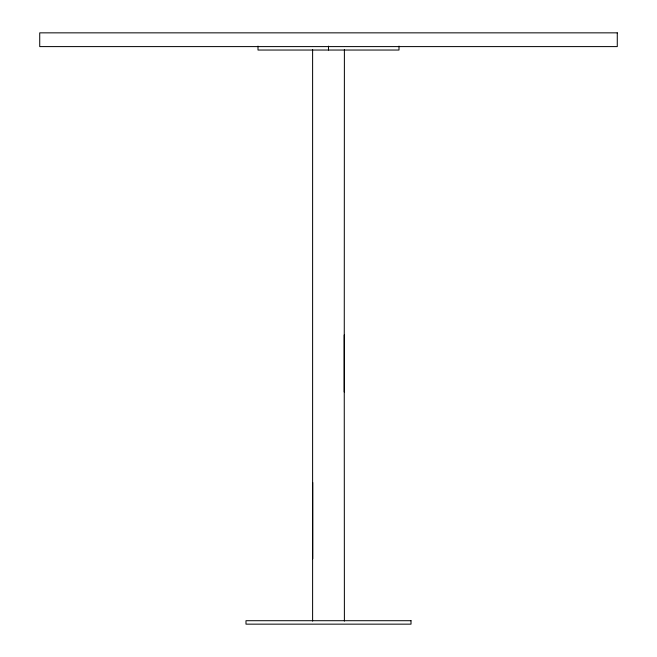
<?xml version="1.0" encoding="UTF-8"?>
<svg xmlns="http://www.w3.org/2000/svg" width="657" height="657" viewBox="0 0 657 657"><rect width="100%" height="100%" fill="white"/><g stroke="black" fill="none" stroke-linecap="round" stroke-linejoin="round"><path stroke-width="0.99" d="M344.243 391.95L344.391 49.645M312.609 621.103L312.609 49.653M344.219 334.98L344.391 621.103M398.996 46.113L398.996 50.039L258.004 50.039L258.004 46.113M328.5 46.113L328.5 50.039M312.74 482.46L312.74 558.795M617.276 32.85L39.724 32.85L39.724 46.598L617.276 46.598L617.276 32.85M411.011 620.709L245.989 620.709L245.989 624.15L411.011 624.15L411.011 620.709"/></g></svg>
